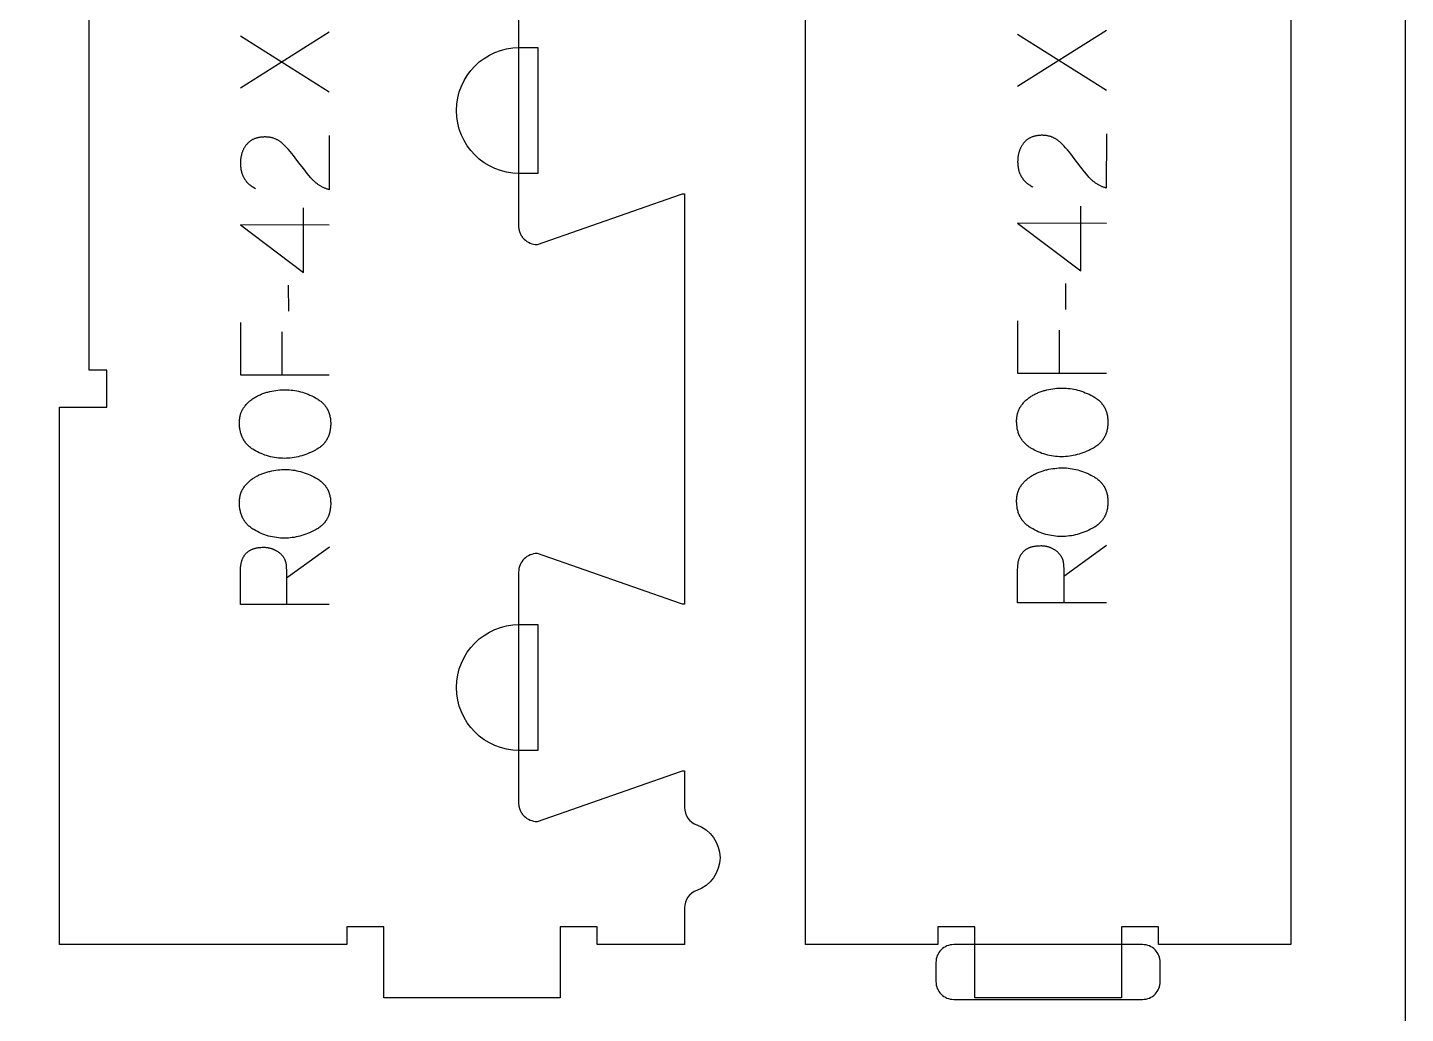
# Model space of a CAD drawing. Extents: x 0 to 4485, y 0 to 17041.
# Drawn here: x 2346.4 to 2811.7, y 12605.6 to 12938.6 of the extents above; entities that cross this region are included whole.
import ezdxf

# ---------------------------------------------------------------- set-up
doc = ezdxf.new("R2010")
doc.units = 0
for name, color, linetype in [('0_SHEET_SPRUCEPLY_2440X122', 1, 'CONTINUOUS'), ('1_ANYTOOL_1MMDEEP_LABELS_S', 2, 'CONTINUOUS'), ('4_ANYTOOL_CUTTHROUGH_OUTSI', 5, 'CONTINUOUS'), ('5_ANYTOOL_HALF_MILL_9MM_IN', 3, 'CONTINUOUS')]:
    doc.layers.add(name, color=color, linetype=linetype)

msp = doc.modelspace()

# ---------------------------------------------------------------- linework, layer by layer
at = {"layer": '0_SHEET_SPRUCEPLY_2440X122'}
msp.add_lwpolyline([(371.7, 13215.62), (371.7, 11995.62), (2811.7, 11995.62), (2811.7, 13215.62)], close=True, dxfattribs=at)
at = {"layer": '1_ANYTOOL_1MMDEEP_LABELS_S', "color": 2}
for points in [[(2448.33, 12937.08), (2418.33, 12918.14)], [(2418.33, 12935.84), (2448.33, 12916.94)], [(2710.76, 12937.64), (2680.76, 12918.7)], [(2680.76, 12936.4), (2710.76, 12917.5)], [(2448.29, 12902.15), (2448.24, 12883.85), (2447.79, 12884), (2447.56, 12884.08), (2447.34, 12884.16), (2447.12, 12884.25), (2446.91, 12884.34), (2446.69, 12884.43), (2446.48, 12884.52), (2446.27, 12884.62), (2446.06, 12884.73), (2445.85, 12884.83), (2445.65, 12884.95), (2445.45, 12885.06), (2445.25, 12885.18), (2445.06, 12885.3), (2444.86, 12885.42), (2444.67, 12885.55), (2444.48, 12885.68), (2444.3, 12885.82), (2444.11, 12885.96), (2443.93, 12886.1), (2443.75, 12886.25), (2443.58, 12886.4), (2443.4, 12886.55), (2443.23, 12886.71), (2443.06, 12886.87), (2442.89, 12887.03), (2442.73, 12887.2), (2442.57, 12887.37), (2442.41, 12887.54), (2442.09, 12887.9), (2440.88, 12889.38), (2439.69, 12890.87), (2438.53, 12892.38), (2437.4, 12893.9), (2436.84, 12894.66), (2436.27, 12895.39), (2435.69, 12896.1), (2435.11, 12896.79), (2434.52, 12897.46), (2433.91, 12898.1), (2433.3, 12898.72), (2432.69, 12899.32), (2432.53, 12899.47), (2432.37, 12899.61), (2432.21, 12899.75), (2432.05, 12899.88), (2431.88, 12900), (2431.71, 12900.13), (2431.54, 12900.24), (2431.37, 12900.36), (2431.2, 12900.46), (2431.02, 12900.57), (2430.84, 12900.67), (2430.66, 12900.76), (2430.48, 12900.85), (2430.29, 12900.94), (2430.1, 12901.02), (2429.91, 12901.09), (2429.72, 12901.16), (2429.52, 12901.23), (2429.33, 12901.29), (2429.13, 12901.35), (2428.93, 12901.4), (2428.72, 12901.45), (2428.52, 12901.5), (2428.31, 12901.53), (2428.1, 12901.57), (2427.88, 12901.6), (2427.67, 12901.62), (2427.45, 12901.65), (2427.23, 12901.66), (2427.01, 12901.67), (2426.79, 12901.68), (2426.56, 12901.68), (2426.31, 12901.68), (2426.06, 12901.67), (2425.82, 12901.66), (2425.58, 12901.64), (2425.35, 12901.62), (2425.12, 12901.59), (2424.89, 12901.56), (2424.66, 12901.52), (2424.44, 12901.48), (2424.23, 12901.43), (2424.02, 12901.38), (2423.81, 12901.33), (2423.6, 12901.26), (2423.4, 12901.2), (2423.21, 12901.13), (2423.01, 12901.05), (2422.82, 12900.97), (2422.64, 12900.88), (2422.45, 12900.79), (2422.28, 12900.69), (2422.1, 12900.59), (2421.93, 12900.49), (2421.76, 12900.38), (2421.6, 12900.26), (2421.44, 12900.14), (2421.29, 12900.01), (2421.13, 12899.88), (2420.99, 12899.75), (2420.84, 12899.61), (2420.7, 12899.46), (2420.56, 12899.31), (2420.43, 12899.15), (2420.3, 12898.99), (2420.18, 12898.83), (2420.05, 12898.67), (2419.94, 12898.5), (2419.82, 12898.33), (2419.72, 12898.16), (2419.61, 12897.98), (2419.51, 12897.81), (2419.41, 12897.63), (2419.32, 12897.44), (2419.23, 12897.26), (2419.15, 12897.07), (2419.07, 12896.88), (2418.99, 12896.69), (2418.92, 12896.49), (2418.85, 12896.29), (2418.79, 12896.09), (2418.73, 12895.89), (2418.68, 12895.68), (2418.63, 12895.47), (2418.58, 12895.26), (2418.54, 12895.05), (2418.5, 12894.83), (2418.46, 12894.61), (2418.43, 12894.39), (2418.4, 12894.17), (2418.38, 12893.94), (2418.36, 12893.71), (2418.35, 12893.48), (2418.34, 12893.24), (2418.33, 12892.77), (2418.33, 12892.4), (2418.35, 12892.04), (2418.37, 12891.69), (2418.41, 12891.34), (2418.45, 12891), (2418.51, 12890.67), (2418.57, 12890.34), (2418.65, 12890.02), (2418.73, 12889.71), (2418.78, 12889.55), (2418.83, 12889.4), (2418.88, 12889.25), (2418.93, 12889.1), (2418.99, 12888.95), (2419.05, 12888.8), (2419.11, 12888.66), (2419.17, 12888.51), (2419.24, 12888.37), (2419.31, 12888.23), (2419.38, 12888.09), (2419.45, 12887.96), (2419.53, 12887.82), (2419.6, 12887.69), (2419.69, 12887.56), (2419.77, 12887.43), (2419.86, 12887.3), (2419.94, 12887.17), (2420.03, 12887.05), (2420.13, 12886.92), (2420.22, 12886.8), (2420.32, 12886.68), (2420.42, 12886.56), (2420.53, 12886.44), (2420.63, 12886.33), (2420.74, 12886.22), (2420.85, 12886.1), (2420.96, 12885.99), (2421.08, 12885.88), (2421.2, 12885.78), (2421.32, 12885.67), (2421.44, 12885.57), (2421.7, 12885.36), (2421.96, 12885.17), (2422.23, 12884.98), (2422.52, 12884.79), (2422.81, 12884.62), (2423.12, 12884.45), (2423.43, 12884.28)], [(2710.72, 12902.71), (2710.68, 12884.41), (2710.22, 12884.56), (2710, 12884.64), (2709.77, 12884.72), (2709.55, 12884.8), (2709.34, 12884.89), (2709.12, 12884.98), (2708.91, 12885.08), (2708.7, 12885.18), (2708.49, 12885.28), (2708.29, 12885.39), (2708.08, 12885.5), (2707.88, 12885.62), (2707.68, 12885.73), (2707.49, 12885.86), (2707.3, 12885.98), (2707.1, 12886.11), (2706.92, 12886.24), (2706.73, 12886.38), (2706.55, 12886.51), (2706.36, 12886.66), (2706.19, 12886.8), (2706.01, 12886.95), (2705.83, 12887.11), (2705.66, 12887.26), (2705.49, 12887.42), (2705.33, 12887.59), (2705.16, 12887.75), (2705, 12887.93), (2704.84, 12888.1), (2704.53, 12888.46), (2703.31, 12889.94), (2702.12, 12891.43), (2700.96, 12892.94), (2699.83, 12894.46), (2699.27, 12895.22), (2698.7, 12895.95), (2698.13, 12896.66), (2697.54, 12897.35), (2696.95, 12898.01), (2696.35, 12898.66), (2695.74, 12899.28), (2695.12, 12899.88), (2694.96, 12900.03), (2694.8, 12900.17), (2694.64, 12900.3), (2694.48, 12900.43), (2694.31, 12900.56), (2694.15, 12900.68), (2693.98, 12900.8), (2693.8, 12900.91), (2693.63, 12901.02), (2693.45, 12901.12), (2693.27, 12901.22), (2693.09, 12901.32), (2692.91, 12901.41), (2692.72, 12901.49), (2692.53, 12901.57), (2692.34, 12901.65), (2692.15, 12901.72), (2691.96, 12901.79), (2691.76, 12901.85), (2691.56, 12901.91), (2691.36, 12901.96), (2691.15, 12902.01), (2690.95, 12902.05), (2690.74, 12902.09), (2690.53, 12902.13), (2690.32, 12902.16), (2690.1, 12902.18), (2689.88, 12902.2), (2689.66, 12902.22), (2689.44, 12902.23), (2689.22, 12902.24), (2688.99, 12902.24), (2688.74, 12902.24), (2688.49, 12902.23), (2688.25, 12902.22), (2688.01, 12902.2), (2687.78, 12902.18), (2687.55, 12902.15), (2687.32, 12902.12), (2687.1, 12902.08), (2686.88, 12902.04), (2686.66, 12901.99), (2686.45, 12901.94), (2686.24, 12901.88), (2686.04, 12901.82), (2685.83, 12901.75), (2685.64, 12901.68), (2685.44, 12901.61), (2685.25, 12901.53), (2685.07, 12901.44), (2684.89, 12901.35), (2684.71, 12901.25), (2684.53, 12901.15), (2684.36, 12901.04), (2684.2, 12900.93), (2684.03, 12900.82), (2683.87, 12900.7), (2683.72, 12900.57), (2683.57, 12900.44), (2683.42, 12900.3), (2683.27, 12900.16), (2683.13, 12900.02), (2682.99, 12899.87), (2682.86, 12899.71), (2682.73, 12899.55), (2682.61, 12899.39), (2682.49, 12899.22), (2682.37, 12899.06), (2682.26, 12898.89), (2682.15, 12898.72), (2682.04, 12898.54), (2681.94, 12898.36), (2681.85, 12898.18), (2681.75, 12898), (2681.67, 12897.81), (2681.58, 12897.63), (2681.5, 12897.44), (2681.43, 12897.24), (2681.35, 12897.05), (2681.29, 12896.85), (2681.22, 12896.65), (2681.16, 12896.45), (2681.11, 12896.24), (2681.06, 12896.03), (2681.01, 12895.82), (2680.97, 12895.61), (2680.93, 12895.39), (2680.89, 12895.17), (2680.86, 12894.95), (2680.84, 12894.72), (2680.81, 12894.5), (2680.79, 12894.27), (2680.78, 12894.04), (2680.77, 12893.8), (2680.76, 12893.32), (2680.77, 12892.96), (2680.78, 12892.6), (2680.81, 12892.24), (2680.84, 12891.9), (2680.89, 12891.56), (2680.94, 12891.22), (2681.01, 12890.9), (2681.08, 12890.58), (2681.17, 12890.26), (2681.21, 12890.11), (2681.26, 12889.95), (2681.31, 12889.8), (2681.36, 12889.65), (2681.42, 12889.51), (2681.48, 12889.36), (2681.54, 12889.21), (2681.6, 12889.07), (2681.67, 12888.93), (2681.74, 12888.79), (2681.81, 12888.65), (2681.88, 12888.51), (2681.96, 12888.38), (2682.04, 12888.25), (2682.12, 12888.11), (2682.2, 12887.98), (2682.29, 12887.86), (2682.38, 12887.73), (2682.47, 12887.6), (2682.56, 12887.48), (2682.66, 12887.36), (2682.75, 12887.24), (2682.85, 12887.12), (2682.96, 12887), (2683.06, 12886.89), (2683.17, 12886.77), (2683.28, 12886.66), (2683.4, 12886.55), (2683.51, 12886.44), (2683.63, 12886.33), (2683.75, 12886.23), (2683.87, 12886.12), (2684.13, 12885.92), (2684.39, 12885.72), (2684.67, 12885.53), (2684.95, 12885.35), (2685.24, 12885.17), (2685.55, 12885), (2685.86, 12884.84)], [(2439.67, 12855.95), (2439.67, 12877.72)], [(2702.1, 12856.51), (2702.1, 12878.28)], [(2448.33, 12871.94), (2418.29, 12871.98), (2439.67, 12855.95)], [(2710.76, 12872.5), (2680.72, 12872.54), (2702.1, 12856.51)], [(2434.44, 12851.67), (2434.53, 12842.88)], [(2696.88, 12852.22), (2696.96, 12843.44)], [(2418.33, 12839.02), (2418.33, 12821.37), (2448.33, 12821.37)], [(2680.76, 12839.58), (2680.76, 12821.92), (2710.76, 12821.92)], [(2432.3, 12835.85), (2432.3, 12821.37)], [(2694.73, 12836.41), (2694.73, 12821.92)], [(2448.33, 12743.75), (2418.33, 12743.75), (2418.33, 12755.11), (2418.34, 12755.6), (2418.36, 12756.08), (2418.38, 12756.31), (2418.4, 12756.53), (2418.42, 12756.76), (2418.45, 12756.98), (2418.49, 12757.19), (2418.52, 12757.41), (2418.56, 12757.62), (2418.61, 12757.82), (2418.65, 12758.02), (2418.71, 12758.22), (2418.76, 12758.41), (2418.82, 12758.6), (2418.88, 12758.78), (2418.95, 12758.96), (2419.02, 12759.14), (2419.1, 12759.31), (2419.17, 12759.48), (2419.26, 12759.65), (2419.34, 12759.81), (2419.43, 12759.97), (2419.53, 12760.12), (2419.62, 12760.27), (2419.73, 12760.42), (2419.83, 12760.56), (2419.94, 12760.7), (2420.05, 12760.83), (2420.17, 12760.96), (2420.29, 12761.09), (2420.42, 12761.21), (2420.54, 12761.33), (2420.68, 12761.45), (2420.81, 12761.56), (2420.95, 12761.66), (2421.09, 12761.77), (2421.24, 12761.87), (2421.39, 12761.96), (2421.55, 12762.05), (2421.71, 12762.14), (2421.87, 12762.22), (2422.04, 12762.3), (2422.21, 12762.38), (2422.38, 12762.45), (2422.56, 12762.52), (2422.74, 12762.58), (2422.93, 12762.64), (2423.12, 12762.7), (2423.31, 12762.75), (2423.51, 12762.8), (2423.71, 12762.85), (2423.91, 12762.89), (2424.12, 12762.92), (2424.33, 12762.96), (2424.55, 12762.99), (2424.77, 12763.01), (2425, 12763.03), (2425.22, 12763.05), (2425.69, 12763.07), (2426.17, 12763.08), (2426.35, 12763.08), (2426.52, 12763.07), (2426.7, 12763.07), (2426.87, 12763.05), (2427.05, 12763.04), (2427.22, 12763.02), (2427.39, 12763), (2427.56, 12762.97), (2427.73, 12762.94), (2427.89, 12762.91), (2428.06, 12762.87), (2428.23, 12762.83), (2428.39, 12762.79), (2428.56, 12762.74), (2428.72, 12762.69), (2428.88, 12762.64), (2429.05, 12762.58), (2429.21, 12762.52), (2429.37, 12762.45), (2429.52, 12762.39), (2429.68, 12762.32), (2429.84, 12762.24), (2430, 12762.16), (2430.15, 12762.08), (2430.3, 12762), (2430.46, 12761.91), (2430.61, 12761.82), (2430.76, 12761.72), (2430.91, 12761.62), (2431.06, 12761.52), (2431.21, 12761.41), (2431.36, 12761.3), (2431.5, 12761.19), (2431.64, 12761.08), (2431.78, 12760.96), (2431.91, 12760.84), (2432.04, 12760.72), (2432.16, 12760.59), (2432.28, 12760.47), (2432.4, 12760.34), (2432.5, 12760.21), (2432.61, 12760.07), (2432.71, 12759.94), (2432.81, 12759.8), (2432.9, 12759.66), (2432.99, 12759.51), (2433.07, 12759.37), (2433.15, 12759.22), (2433.22, 12759.07), (2433.29, 12758.92), (2433.36, 12758.76), (2433.42, 12758.6), (2433.47, 12758.44), (2433.53, 12758.28), (2433.57, 12758.12), (2433.62, 12757.95), (2433.66, 12757.78), (2433.69, 12757.61), (2433.72, 12757.43), (2433.74, 12757.26), (2433.77, 12757.08), (2433.78, 12756.89), (2433.79, 12756.71), (2433.87, 12754.79), (2433.89, 12752.75), (2433.89, 12743.8)], [(2433.89, 12752.75), (2448.37, 12763.21)], [(2710.76, 12744.31), (2680.76, 12744.31), (2680.76, 12755.67), (2680.77, 12756.16), (2680.79, 12756.63), (2680.81, 12756.86), (2680.83, 12757.09), (2680.86, 12757.32), (2680.88, 12757.54), (2680.92, 12757.75), (2680.95, 12757.96), (2680.99, 12758.17), (2681.04, 12758.38), (2681.09, 12758.58), (2681.14, 12758.77), (2681.19, 12758.97), (2681.25, 12759.15), (2681.32, 12759.34), (2681.38, 12759.52), (2681.45, 12759.7), (2681.53, 12759.87), (2681.61, 12760.04), (2681.69, 12760.21), (2681.77, 12760.37), (2681.86, 12760.52), (2681.96, 12760.68), (2682.06, 12760.83), (2682.16, 12760.97), (2682.26, 12761.12), (2682.37, 12761.25), (2682.48, 12761.39), (2682.6, 12761.52), (2682.72, 12761.65), (2682.85, 12761.77), (2682.98, 12761.89), (2683.11, 12762), (2683.24, 12762.11), (2683.38, 12762.22), (2683.53, 12762.32), (2683.67, 12762.42), (2683.83, 12762.52), (2683.98, 12762.61), (2684.14, 12762.7), (2684.3, 12762.78), (2684.47, 12762.86), (2684.64, 12762.94), (2684.81, 12763.01), (2684.99, 12763.08), (2685.17, 12763.14), (2685.36, 12763.2), (2685.55, 12763.26), (2685.74, 12763.31), (2685.94, 12763.36), (2686.14, 12763.4), (2686.35, 12763.44), (2686.55, 12763.48), (2686.77, 12763.51), (2686.98, 12763.54), (2687.2, 12763.57), (2687.43, 12763.59), (2687.65, 12763.61), (2688.12, 12763.63), (2688.6, 12763.64), (2688.78, 12763.64), (2688.96, 12763.63), (2689.13, 12763.62), (2689.3, 12763.61), (2689.48, 12763.6), (2689.65, 12763.58), (2689.82, 12763.55), (2689.99, 12763.53), (2690.16, 12763.5), (2690.33, 12763.47), (2690.49, 12763.43), (2690.66, 12763.39), (2690.82, 12763.35), (2690.99, 12763.3), (2691.15, 12763.25), (2691.32, 12763.19), (2691.48, 12763.14), (2691.64, 12763.08), (2691.8, 12763.01), (2691.96, 12762.94), (2692.11, 12762.87), (2692.27, 12762.8), (2692.43, 12762.72), (2692.58, 12762.64), (2692.74, 12762.55), (2692.89, 12762.46), (2693.04, 12762.37), (2693.19, 12762.28), (2693.34, 12762.18), (2693.49, 12762.08), (2693.64, 12761.97), (2693.79, 12761.86), (2693.94, 12761.75), (2694.08, 12761.63), (2694.21, 12761.52), (2694.34, 12761.4), (2694.47, 12761.27), (2694.59, 12761.15), (2694.71, 12761.02), (2694.83, 12760.89), (2694.94, 12760.76), (2695.04, 12760.63), (2695.14, 12760.49), (2695.24, 12760.35), (2695.33, 12760.21), (2695.42, 12760.07), (2695.5, 12759.92), (2695.58, 12759.78), (2695.65, 12759.63), (2695.72, 12759.47), (2695.79, 12759.32), (2695.85, 12759.16), (2695.91, 12759), (2695.96, 12758.84), (2696.01, 12758.67), (2696.05, 12758.51), (2696.09, 12758.34), (2696.12, 12758.16), (2696.15, 12757.99), (2696.18, 12757.81), (2696.2, 12757.63), (2696.21, 12757.45), (2696.23, 12757.27), (2696.3, 12755.35), (2696.32, 12753.31), (2696.32, 12744.35)], [(2696.32, 12753.31), (2710.8, 12763.77)]]:
    msp.add_lwpolyline(points, dxfattribs=at)
for points in [[(2417.99, 12805.17), (2417.99, 12805.54), (2418.01, 12805.9), (2418.04, 12806.26), (2418.08, 12806.61), (2418.1, 12806.78), (2418.13, 12806.95), (2418.16, 12807.12), (2418.19, 12807.29), (2418.23, 12807.46), (2418.27, 12807.62), (2418.31, 12807.78), (2418.36, 12807.94), (2418.4, 12808.1), (2418.45, 12808.26), (2418.51, 12808.41), (2418.56, 12808.57), (2418.62, 12808.72), (2418.69, 12808.87), (2418.75, 12809.02), (2418.82, 12809.16), (2418.89, 12809.31), (2418.96, 12809.45), (2419.04, 12809.59), (2419.12, 12809.73), (2419.2, 12809.87), (2419.29, 12810), (2419.37, 12810.14), (2419.47, 12810.27), (2419.65, 12810.53), (2419.85, 12810.78), (2420.05, 12811.03), (2420.25, 12811.27), (2420.47, 12811.51), (2420.69, 12811.74), (2420.91, 12811.96), (2421.14, 12812.18), (2421.38, 12812.39), (2421.62, 12812.6), (2421.87, 12812.8), (2422.13, 12813), (2422.39, 12813.18), (2422.66, 12813.37), (2422.93, 12813.55), (2423.22, 12813.72), (2423.5, 12813.88), (2423.79, 12814.04), (2424.08, 12814.2), (2424.38, 12814.35), (2424.68, 12814.49), (2424.99, 12814.63), (2425.29, 12814.76), (2425.6, 12814.89), (2425.92, 12815.01), (2426.24, 12815.12), (2426.56, 12815.23), (2426.89, 12815.33), (2427.22, 12815.43), (2427.55, 12815.52), (2427.89, 12815.61), (2428.23, 12815.69), (2428.91, 12815.83), (2429.59, 12815.96), (2430.26, 12816.07), (2430.92, 12816.16), (2431.57, 12816.22), (2432.22, 12816.27), (2432.87, 12816.3), (2433.5, 12816.31), (2434.14, 12816.3), (2434.78, 12816.27), (2435.41, 12816.21), (2436.05, 12816.14), (2436.69, 12816.04), (2437.33, 12815.92), (2437.96, 12815.78), (2438.6, 12815.62), (2439.24, 12815.44), (2439.88, 12815.23), (2440.51, 12815), (2441.15, 12814.76), (2441.79, 12814.49), (2442.43, 12814.19), (2443.06, 12813.88), (2443.7, 12813.55), (2444.02, 12813.37), (2444.32, 12813.19), (2444.61, 12813), (2444.9, 12812.81), (2445.17, 12812.6), (2445.43, 12812.4), (2445.69, 12812.18), (2445.93, 12811.96), (2446.05, 12811.85), (2446.17, 12811.74), (2446.28, 12811.62), (2446.39, 12811.51), (2446.5, 12811.39), (2446.6, 12811.27), (2446.71, 12811.15), (2446.81, 12811.02), (2446.91, 12810.9), (2447, 12810.77), (2447.1, 12810.65), (2447.19, 12810.52), (2447.28, 12810.39), (2447.36, 12810.25), (2447.45, 12810.12), (2447.53, 12809.98), (2447.6, 12809.85), (2447.68, 12809.71), (2447.75, 12809.57), (2447.83, 12809.43), (2447.89, 12809.28), (2447.96, 12809.14), (2448.02, 12808.99), (2448.08, 12808.84), (2448.14, 12808.69), (2448.2, 12808.54), (2448.25, 12808.39), (2448.3, 12808.24), (2448.4, 12807.92), (2448.48, 12807.6), (2448.56, 12807.28), (2448.62, 12806.95), (2448.68, 12806.61), (2448.72, 12806.26), (2448.76, 12805.91), (2448.78, 12805.56), (2448.8, 12805.19), (2448.8, 12804.82), (2448.8, 12804.44), (2448.78, 12804.07), (2448.76, 12803.7), (2448.72, 12803.34), (2448.67, 12802.98), (2448.62, 12802.63), (2448.55, 12802.29), (2448.48, 12801.95), (2448.39, 12801.62), (2448.29, 12801.3), (2448.24, 12801.14), (2448.19, 12800.98), (2448.13, 12800.83), (2448.07, 12800.68), (2448.01, 12800.52), (2447.95, 12800.37), (2447.88, 12800.22), (2447.81, 12800.08), (2447.74, 12799.93), (2447.66, 12799.79), (2447.58, 12799.65), (2447.5, 12799.51), (2447.42, 12799.37), (2447.34, 12799.23), (2447.25, 12799.09), (2447.16, 12798.96), (2447.07, 12798.83), (2446.97, 12798.7), (2446.88, 12798.57), (2446.78, 12798.44), (2446.67, 12798.32), (2446.57, 12798.19), (2446.46, 12798.07), (2446.35, 12797.95), (2446.24, 12797.83), (2446.12, 12797.71), (2446, 12797.6), (2445.88, 12797.48), (2445.76, 12797.37), (2445.64, 12797.26), (2445.38, 12797.05), (2445.11, 12796.84), (2444.83, 12796.63), (2444.54, 12796.44), (2444.24, 12796.25), (2443.93, 12796.07), (2443.62, 12795.89), (2442.97, 12795.55), (2442.32, 12795.24), (2441.67, 12794.95), (2441.02, 12794.68), (2440.37, 12794.43), (2439.72, 12794.2), (2439.07, 12794), (2438.42, 12793.82), (2437.77, 12793.65), (2437.12, 12793.51), (2436.47, 12793.39), (2435.81, 12793.3), (2435.16, 12793.22), (2434.51, 12793.17), (2433.85, 12793.14), (2433.2, 12793.12), (2432.51, 12793.14), (2431.82, 12793.17), (2431.14, 12793.23), (2430.46, 12793.31), (2429.79, 12793.41), (2429.13, 12793.53), (2428.47, 12793.68), (2427.82, 12793.85), (2427.17, 12794.04), (2426.53, 12794.25), (2425.9, 12794.49), (2425.27, 12794.75), (2424.64, 12795.03), (2424.03, 12795.34), (2423.41, 12795.67), (2422.81, 12796.02), (2422.51, 12796.2), (2422.22, 12796.39), (2421.95, 12796.59), (2421.68, 12796.79), (2421.42, 12797), (2421.17, 12797.22), (2420.93, 12797.44), (2420.7, 12797.67), (2420.59, 12797.79), (2420.48, 12797.91), (2420.37, 12798.03), (2420.27, 12798.15), (2420.16, 12798.28), (2420.06, 12798.4), (2419.97, 12798.53), (2419.87, 12798.66), (2419.78, 12798.79), (2419.69, 12798.92), (2419.6, 12799.06), (2419.51, 12799.19), (2419.43, 12799.33), (2419.35, 12799.47), (2419.27, 12799.61), (2419.19, 12799.75), (2419.12, 12799.9), (2419.05, 12800.04), (2418.91, 12800.34), (2418.78, 12800.64), (2418.67, 12800.95), (2418.56, 12801.26), (2418.46, 12801.59), (2418.37, 12801.91), (2418.29, 12802.25), (2418.22, 12802.59), (2418.16, 12802.94), (2418.1, 12803.29), (2418.06, 12803.66), (2418.03, 12804.02), (2418.01, 12804.4), (2417.99, 12804.78)], [(2680.42, 12805.72), (2680.42, 12806.1), (2680.44, 12806.46), (2680.47, 12806.82), (2680.51, 12807.17), (2680.54, 12807.34), (2680.56, 12807.51), (2680.59, 12807.68), (2680.63, 12807.85), (2680.66, 12808.01), (2680.7, 12808.18), (2680.74, 12808.34), (2680.79, 12808.5), (2680.84, 12808.66), (2680.89, 12808.81), (2680.94, 12808.97), (2681, 12809.12), (2681.06, 12809.27), (2681.12, 12809.42), (2681.18, 12809.57), (2681.25, 12809.72), (2681.32, 12809.86), (2681.39, 12810.01), (2681.47, 12810.15), (2681.55, 12810.29), (2681.63, 12810.42), (2681.72, 12810.56), (2681.81, 12810.69), (2681.9, 12810.82), (2682.09, 12811.08), (2682.28, 12811.34), (2682.48, 12811.59), (2682.69, 12811.83), (2682.9, 12812.06), (2683.12, 12812.29), (2683.34, 12812.52), (2683.57, 12812.74), (2683.81, 12812.95), (2684.06, 12813.16), (2684.31, 12813.36), (2684.56, 12813.55), (2684.82, 12813.74), (2685.09, 12813.93), (2685.37, 12814.1), (2685.65, 12814.27), (2685.93, 12814.44), (2686.22, 12814.6), (2686.52, 12814.76), (2686.81, 12814.9), (2687.11, 12815.05), (2687.42, 12815.18), (2687.73, 12815.32), (2688.04, 12815.44), (2688.35, 12815.56), (2688.67, 12815.68), (2688.99, 12815.79), (2689.32, 12815.89), (2689.65, 12815.99), (2689.98, 12816.08), (2690.32, 12816.17), (2690.66, 12816.25), (2691.34, 12816.39), (2692.02, 12816.52), (2692.69, 12816.62), (2693.35, 12816.71), (2694.01, 12816.78), (2694.66, 12816.83), (2695.3, 12816.86), (2695.93, 12816.87), (2696.57, 12816.86), (2697.21, 12816.82), (2697.85, 12816.77), (2698.48, 12816.69), (2699.12, 12816.6), (2699.76, 12816.48), (2700.4, 12816.34), (2701.03, 12816.18), (2701.67, 12815.99), (2702.31, 12815.79), (2702.95, 12815.56), (2703.58, 12815.31), (2704.22, 12815.04), (2704.86, 12814.75), (2705.5, 12814.44), (2706.13, 12814.1), (2706.45, 12813.93), (2706.75, 12813.75), (2707.04, 12813.56), (2707.33, 12813.36), (2707.6, 12813.16), (2707.87, 12812.95), (2708.12, 12812.74), (2708.36, 12812.52), (2708.48, 12812.41), (2708.6, 12812.3), (2708.71, 12812.18), (2708.82, 12812.06), (2708.93, 12811.95), (2709.04, 12811.83), (2709.14, 12811.7), (2709.24, 12811.58), (2709.34, 12811.46), (2709.44, 12811.33), (2709.53, 12811.2), (2709.62, 12811.07), (2709.71, 12810.94), (2709.79, 12810.81), (2709.88, 12810.68), (2709.96, 12810.54), (2710.04, 12810.4), (2710.11, 12810.26), (2710.19, 12810.12), (2710.26, 12809.98), (2710.33, 12809.84), (2710.39, 12809.69), (2710.45, 12809.55), (2710.52, 12809.4), (2710.57, 12809.25), (2710.63, 12809.1), (2710.68, 12808.95), (2710.74, 12808.79), (2710.83, 12808.48), (2710.91, 12808.16), (2710.99, 12807.84), (2711.05, 12807.5), (2711.11, 12807.17), (2711.15, 12806.82), (2711.19, 12806.47), (2711.21, 12806.11), (2711.23, 12805.75), (2711.23, 12805.38), (2711.23, 12805), (2711.21, 12804.62), (2711.19, 12804.25), (2711.15, 12803.89), (2711.11, 12803.54), (2711.05, 12803.19), (2710.98, 12802.84), (2710.91, 12802.51), (2710.82, 12802.18), (2710.73, 12801.86), (2710.67, 12801.7), (2710.62, 12801.54), (2710.56, 12801.39), (2710.5, 12801.23), (2710.44, 12801.08), (2710.38, 12800.93), (2710.31, 12800.78), (2710.24, 12800.63), (2710.17, 12800.49), (2710.09, 12800.34), (2710.02, 12800.2), (2709.94, 12800.06), (2709.85, 12799.92), (2709.77, 12799.79), (2709.68, 12799.65), (2709.59, 12799.52), (2709.5, 12799.38), (2709.4, 12799.25), (2709.31, 12799.13), (2709.21, 12799), (2709.1, 12798.87), (2709, 12798.75), (2708.89, 12798.63), (2708.78, 12798.51), (2708.67, 12798.39), (2708.55, 12798.27), (2708.44, 12798.15), (2708.32, 12798.04), (2708.19, 12797.93), (2708.07, 12797.82), (2707.81, 12797.6), (2707.54, 12797.39), (2707.26, 12797.19), (2706.97, 12796.99), (2706.68, 12796.8), (2706.37, 12796.62), (2706.05, 12796.45), (2705.4, 12796.11), (2704.75, 12795.8), (2704.1, 12795.51), (2703.45, 12795.24), (2702.8, 12794.99), (2702.15, 12794.76), (2701.5, 12794.56), (2700.85, 12794.37), (2700.2, 12794.21), (2699.55, 12794.07), (2698.9, 12793.95), (2698.24, 12793.85), (2697.59, 12793.78), (2696.94, 12793.72), (2696.29, 12793.69), (2695.63, 12793.68), (2694.94, 12793.69), (2694.25, 12793.73), (2693.57, 12793.78), (2692.89, 12793.86), (2692.22, 12793.96), (2691.56, 12794.09), (2690.9, 12794.24), (2690.25, 12794.4), (2689.6, 12794.6), (2688.96, 12794.81), (2688.33, 12795.05), (2687.7, 12795.31), (2687.07, 12795.59), (2686.46, 12795.9), (2685.85, 12796.22), (2685.24, 12796.57), (2684.94, 12796.76), (2684.66, 12796.95), (2684.38, 12797.15), (2684.11, 12797.35), (2683.85, 12797.56), (2683.6, 12797.78), (2683.36, 12798), (2683.13, 12798.23), (2683.02, 12798.35), (2682.91, 12798.47), (2682.8, 12798.59), (2682.7, 12798.71), (2682.6, 12798.84), (2682.5, 12798.96), (2682.4, 12799.09), (2682.3, 12799.22), (2682.21, 12799.35), (2682.12, 12799.48), (2682.03, 12799.61), (2681.94, 12799.75), (2681.86, 12799.89), (2681.78, 12800.03), (2681.7, 12800.17), (2681.62, 12800.31), (2681.55, 12800.45), (2681.48, 12800.6), (2681.34, 12800.89), (2681.21, 12801.2), (2681.1, 12801.5), (2680.99, 12801.82), (2680.89, 12802.14), (2680.8, 12802.47), (2680.72, 12802.81), (2680.65, 12803.15), (2680.59, 12803.5), (2680.54, 12803.85), (2680.49, 12804.21), (2680.46, 12804.58), (2680.44, 12804.96), (2680.42, 12805.34)], [(2417.99, 12778.21), (2417.99, 12778.58), (2418.01, 12778.95), (2418.04, 12779.3), (2418.08, 12779.65), (2418.1, 12779.83), (2418.13, 12780), (2418.16, 12780.17), (2418.19, 12780.33), (2418.23, 12780.5), (2418.27, 12780.66), (2418.31, 12780.83), (2418.36, 12780.99), (2418.4, 12781.14), (2418.45, 12781.3), (2418.51, 12781.46), (2418.56, 12781.61), (2418.62, 12781.76), (2418.69, 12781.91), (2418.75, 12782.06), (2418.82, 12782.2), (2418.89, 12782.35), (2418.96, 12782.49), (2419.04, 12782.63), (2419.12, 12782.77), (2419.2, 12782.91), (2419.29, 12783.04), (2419.37, 12783.18), (2419.47, 12783.31), (2419.65, 12783.57), (2419.85, 12783.82), (2420.05, 12784.07), (2420.25, 12784.31), (2420.47, 12784.55), (2420.69, 12784.78), (2420.91, 12785), (2421.14, 12785.22), (2421.38, 12785.44), (2421.62, 12785.64), (2421.87, 12785.84), (2422.13, 12786.04), (2422.39, 12786.23), (2422.66, 12786.41), (2422.93, 12786.59), (2423.22, 12786.76), (2423.5, 12786.93), (2423.79, 12787.09), (2424.08, 12787.24), (2424.38, 12787.39), (2424.68, 12787.53), (2424.99, 12787.67), (2425.29, 12787.8), (2425.6, 12787.93), (2425.92, 12788.05), (2426.24, 12788.16), (2426.56, 12788.27), (2426.89, 12788.38), (2427.22, 12788.47), (2427.55, 12788.57), (2427.89, 12788.65), (2428.23, 12788.73), (2428.91, 12788.88), (2429.59, 12789), (2430.26, 12789.11), (2430.92, 12789.2), (2431.57, 12789.27), (2432.22, 12789.31), (2432.87, 12789.34), (2433.5, 12789.35), (2434.14, 12789.34), (2434.78, 12789.31), (2435.41, 12789.26), (2436.05, 12789.18), (2436.69, 12789.08), (2437.33, 12788.96), (2437.96, 12788.82), (2438.6, 12788.66), (2439.24, 12788.48), (2439.88, 12788.27), (2440.51, 12788.05), (2441.15, 12787.8), (2441.79, 12787.53), (2442.43, 12787.24), (2443.06, 12786.92), (2443.7, 12786.59), (2444.02, 12786.41), (2444.32, 12786.23), (2444.61, 12786.04), (2444.9, 12785.85), (2445.17, 12785.65), (2445.43, 12785.44), (2445.69, 12785.23), (2445.93, 12785.01), (2446.05, 12784.9), (2446.17, 12784.78), (2446.28, 12784.67), (2446.39, 12784.55), (2446.5, 12784.43), (2446.6, 12784.31), (2446.71, 12784.19), (2446.81, 12784.07), (2446.91, 12783.94), (2447, 12783.82), (2447.1, 12783.69), (2447.19, 12783.56), (2447.28, 12783.43), (2447.36, 12783.3), (2447.45, 12783.16), (2447.53, 12783.03), (2447.6, 12782.89), (2447.68, 12782.75), (2447.75, 12782.61), (2447.83, 12782.47), (2447.89, 12782.33), (2447.96, 12782.18), (2448.02, 12782.03), (2448.08, 12781.89), (2448.14, 12781.74), (2448.2, 12781.59), (2448.25, 12781.43), (2448.3, 12781.28), (2448.4, 12780.97), (2448.48, 12780.65), (2448.56, 12780.32), (2448.62, 12779.99), (2448.68, 12779.65), (2448.72, 12779.31), (2448.76, 12778.96), (2448.78, 12778.6), (2448.8, 12778.24), (2448.8, 12777.87), (2448.8, 12777.49), (2448.78, 12777.11), (2448.76, 12776.74), (2448.72, 12776.38), (2448.67, 12776.02), (2448.62, 12775.67), (2448.55, 12775.33), (2448.48, 12774.99), (2448.39, 12774.67), (2448.29, 12774.34), (2448.24, 12774.18), (2448.19, 12774.03), (2448.13, 12773.87), (2448.07, 12773.72), (2448.01, 12773.57), (2447.95, 12773.42), (2447.88, 12773.27), (2447.81, 12773.12), (2447.74, 12772.97), (2447.66, 12772.83), (2447.58, 12772.69), (2447.5, 12772.55), (2447.42, 12772.41), (2447.34, 12772.27), (2447.25, 12772.14), (2447.16, 12772), (2447.07, 12771.87), (2446.97, 12771.74), (2446.88, 12771.61), (2446.78, 12771.48), (2446.67, 12771.36), (2446.57, 12771.23), (2446.46, 12771.11), (2446.35, 12770.99), (2446.24, 12770.87), (2446.12, 12770.76), (2446, 12770.64), (2445.88, 12770.53), (2445.76, 12770.41), (2445.64, 12770.3), (2445.38, 12770.09), (2445.11, 12769.88), (2444.83, 12769.68), (2444.54, 12769.48), (2444.24, 12769.29), (2443.93, 12769.11), (2443.62, 12768.93), (2442.97, 12768.6), (2442.32, 12768.28), (2441.67, 12767.99), (2441.02, 12767.72), (2440.37, 12767.47), (2439.72, 12767.25), (2439.07, 12767.04), (2438.42, 12766.86), (2437.77, 12766.7), (2437.12, 12766.56), (2436.47, 12766.44), (2435.81, 12766.34), (2435.16, 12766.26), (2434.51, 12766.21), (2433.85, 12766.18), (2433.2, 12766.17), (2432.51, 12766.18), (2431.82, 12766.21), (2431.14, 12766.27), (2430.46, 12766.35), (2429.79, 12766.45), (2429.13, 12766.57), (2428.47, 12766.72), (2427.82, 12766.89), (2427.17, 12767.08), (2426.53, 12767.3), (2425.9, 12767.53), (2425.27, 12767.79), (2424.64, 12768.08), (2424.03, 12768.38), (2423.41, 12768.71), (2422.81, 12769.06), (2422.51, 12769.24), (2422.22, 12769.44), (2421.95, 12769.63), (2421.68, 12769.84), (2421.42, 12770.05), (2421.17, 12770.26), (2420.93, 12770.49), (2420.7, 12770.72), (2420.59, 12770.83), (2420.48, 12770.95), (2420.37, 12771.07), (2420.27, 12771.2), (2420.16, 12771.32), (2420.06, 12771.45), (2419.97, 12771.57), (2419.87, 12771.7), (2419.78, 12771.83), (2419.69, 12771.97), (2419.6, 12772.1), (2419.51, 12772.24), (2419.43, 12772.37), (2419.35, 12772.51), (2419.27, 12772.65), (2419.19, 12772.79), (2419.12, 12772.94), (2419.05, 12773.08), (2418.91, 12773.38), (2418.78, 12773.68), (2418.67, 12773.99), (2418.56, 12774.31), (2418.46, 12774.63), (2418.37, 12774.96), (2418.29, 12775.29), (2418.22, 12775.63), (2418.16, 12775.98), (2418.1, 12776.34), (2418.06, 12776.7), (2418.03, 12777.07), (2418.01, 12777.44), (2417.99, 12777.82)], [(2680.42, 12778.77), (2680.42, 12779.14), (2680.44, 12779.5), (2680.47, 12779.86), (2680.51, 12780.21), (2680.54, 12780.38), (2680.56, 12780.55), (2680.59, 12780.72), (2680.63, 12780.89), (2680.66, 12781.06), (2680.7, 12781.22), (2680.74, 12781.38), (2680.79, 12781.54), (2680.84, 12781.7), (2680.89, 12781.86), (2680.94, 12782.01), (2681, 12782.17), (2681.06, 12782.32), (2681.12, 12782.47), (2681.18, 12782.61), (2681.25, 12782.76), (2681.32, 12782.91), (2681.39, 12783.05), (2681.47, 12783.19), (2681.55, 12783.33), (2681.63, 12783.47), (2681.72, 12783.6), (2681.81, 12783.74), (2681.9, 12783.87), (2682.09, 12784.13), (2682.28, 12784.38), (2682.48, 12784.63), (2682.69, 12784.87), (2682.9, 12785.11), (2683.12, 12785.34), (2683.34, 12785.56), (2683.57, 12785.78), (2683.81, 12785.99), (2684.06, 12786.2), (2684.31, 12786.4), (2684.56, 12786.6), (2684.82, 12786.78), (2685.09, 12786.97), (2685.37, 12787.15), (2685.65, 12787.32), (2685.93, 12787.48), (2686.22, 12787.64), (2686.52, 12787.8), (2686.81, 12787.95), (2687.11, 12788.09), (2687.42, 12788.23), (2687.73, 12788.36), (2688.04, 12788.49), (2688.35, 12788.61), (2688.67, 12788.72), (2688.99, 12788.83), (2689.32, 12788.93), (2689.65, 12789.03), (2689.98, 12789.12), (2690.32, 12789.21), (2690.66, 12789.29), (2691.34, 12789.43), (2692.02, 12789.56), (2692.69, 12789.67), (2693.35, 12789.75), (2694.01, 12789.82), (2694.66, 12789.87), (2695.3, 12789.9), (2695.93, 12789.91), (2696.57, 12789.9), (2697.21, 12789.87), (2697.85, 12789.81), (2698.48, 12789.74), (2699.12, 12789.64), (2699.76, 12789.52), (2700.4, 12789.38), (2701.03, 12789.22), (2701.67, 12789.04), (2702.31, 12788.83), (2702.95, 12788.6), (2703.58, 12788.36), (2704.22, 12788.09), (2704.86, 12787.79), (2705.5, 12787.48), (2706.13, 12787.15), (2706.45, 12786.97), (2706.75, 12786.79), (2707.04, 12786.6), (2707.33, 12786.4), (2707.6, 12786.2), (2707.87, 12786), (2708.12, 12785.78), (2708.36, 12785.56), (2708.48, 12785.45), (2708.6, 12785.34), (2708.71, 12785.22), (2708.82, 12785.11), (2708.93, 12784.99), (2709.04, 12784.87), (2709.14, 12784.75), (2709.24, 12784.62), (2709.34, 12784.5), (2709.44, 12784.37), (2709.53, 12784.25), (2709.62, 12784.12), (2709.71, 12783.99), (2709.79, 12783.85), (2709.88, 12783.72), (2709.96, 12783.58), (2710.04, 12783.45), (2710.11, 12783.31), (2710.19, 12783.17), (2710.26, 12783.03), (2710.33, 12782.88), (2710.39, 12782.74), (2710.45, 12782.59), (2710.52, 12782.44), (2710.57, 12782.29), (2710.63, 12782.14), (2710.68, 12781.99), (2710.74, 12781.84), (2710.83, 12781.52), (2710.91, 12781.2), (2710.99, 12780.88), (2711.05, 12780.55), (2711.11, 12780.21), (2711.15, 12779.86), (2711.19, 12779.51), (2711.21, 12779.16), (2711.23, 12778.79), (2711.23, 12778.42), (2711.23, 12778.04), (2711.21, 12777.67), (2711.19, 12777.3), (2711.15, 12776.93), (2711.11, 12776.58), (2711.05, 12776.23), (2710.98, 12775.89), (2710.91, 12775.55), (2710.82, 12775.22), (2710.73, 12774.9), (2710.67, 12774.74), (2710.62, 12774.58), (2710.56, 12774.43), (2710.5, 12774.28), (2710.44, 12774.12), (2710.38, 12773.97), (2710.31, 12773.82), (2710.24, 12773.68), (2710.17, 12773.53), (2710.09, 12773.39), (2710.02, 12773.25), (2709.94, 12773.1), (2709.85, 12772.97), (2709.77, 12772.83), (2709.68, 12772.69), (2709.59, 12772.56), (2709.5, 12772.43), (2709.4, 12772.3), (2709.31, 12772.17), (2709.21, 12772.04), (2709.1, 12771.92), (2709, 12771.79), (2708.89, 12771.67), (2708.78, 12771.55), (2708.67, 12771.43), (2708.55, 12771.31), (2708.44, 12771.2), (2708.32, 12771.08), (2708.19, 12770.97), (2708.07, 12770.86), (2707.81, 12770.65), (2707.54, 12770.44), (2707.26, 12770.23), (2706.97, 12770.04), (2706.68, 12769.85), (2706.37, 12769.66), (2706.05, 12769.49), (2705.4, 12769.15), (2704.75, 12768.84), (2704.1, 12768.55), (2703.45, 12768.28), (2702.8, 12768.03), (2702.15, 12767.8), (2701.5, 12767.6), (2700.85, 12767.42), (2700.2, 12767.25), (2699.55, 12767.11), (2698.9, 12766.99), (2698.24, 12766.9), (2697.59, 12766.82), (2696.94, 12766.77), (2696.29, 12766.74), (2695.63, 12766.72), (2694.94, 12766.74), (2694.25, 12766.77), (2693.57, 12766.83), (2692.89, 12766.91), (2692.22, 12767.01), (2691.56, 12767.13), (2690.9, 12767.28), (2690.25, 12767.45), (2689.6, 12767.64), (2688.96, 12767.85), (2688.33, 12768.09), (2687.7, 12768.35), (2687.07, 12768.63), (2686.46, 12768.94), (2685.85, 12769.27), (2685.24, 12769.62), (2684.94, 12769.8), (2684.66, 12769.99), (2684.38, 12770.19), (2684.11, 12770.39), (2683.85, 12770.6), (2683.6, 12770.82), (2683.36, 12771.04), (2683.13, 12771.27), (2683.02, 12771.39), (2682.91, 12771.51), (2682.8, 12771.63), (2682.7, 12771.75), (2682.6, 12771.88), (2682.5, 12772), (2682.4, 12772.13), (2682.3, 12772.26), (2682.21, 12772.39), (2682.12, 12772.52), (2682.03, 12772.66), (2681.94, 12772.79), (2681.86, 12772.93), (2681.78, 12773.07), (2681.7, 12773.21), (2681.62, 12773.35), (2681.55, 12773.5), (2681.48, 12773.64), (2681.34, 12773.94), (2681.21, 12774.24), (2681.1, 12774.55), (2680.99, 12774.86), (2680.89, 12775.19), (2680.8, 12775.51), (2680.72, 12775.85), (2680.65, 12776.19), (2680.59, 12776.54), (2680.54, 12776.89), (2680.49, 12777.26), (2680.46, 12777.62), (2680.44, 12778), (2680.42, 12778.38)]]:
    msp.add_lwpolyline(points, close=True, dxfattribs=at)
at = {"layer": '4_ANYTOOL_CUTTHROUGH_OUTSI', "color": 5}
msp.add_lwpolyline([(2609.08, 13192.37), (2653.8, 13192.37), (2653.8, 13186.37), (2666.3, 13186.37), (2666.3, 13210.37), (2715.8, 13210.37), (2715.8, 13186.37), (2728.3, 13186.37), (2728.3, 13192.37), (2773.03, 13192.37), (2773.03, 12628.87), (2728.3, 12628.87), (2728.3, 12634.87), (2715.8, 12634.87), (2715.8, 12610.87), (2666.3, 12610.87), (2666.3, 12634.87), (2653.8, 12634.87), (2653.8, 12628.87), (2609.08, 12628.87)], close=True, dxfattribs=at)
msp.add_lwpolyline([(2512.25, 12949.62), (2512.25, 12871.62), (2512.25, 12871.47), (2512.26, 12871.32), (2512.27, 12871.17), (2512.28, 12871.02), (2512.3, 12870.86), (2512.32, 12870.71), (2512.34, 12870.56), (2512.37, 12870.41), (2512.4, 12870.26), (2512.44, 12870.11), (2512.48, 12869.96), (2512.52, 12869.81), (2512.57, 12869.66), (2512.62, 12869.52), (2512.67, 12869.37), (2512.73, 12869.23), (2512.79, 12869.08), (2512.85, 12868.94), (2512.92, 12868.8), (2512.99, 12868.66), (2513.07, 12868.53), (2513.15, 12868.4), (2513.23, 12868.26), (2513.31, 12868.14), (2513.4, 12868.01), (2513.49, 12867.88), (2513.58, 12867.76), (2513.68, 12867.64), (2513.77, 12867.53), (2513.87, 12867.42), (2513.98, 12867.31), (2514.08, 12867.2, 0.198912), (2518.5, 12865.37), (2518.54, 12865.37), (2518.58, 12865.38), (2566.86, 12882.28), (2566.86, 12882.28, -0.061485), (2568.25, 12882.51), (2568.25, 12743.82, -0.061485), (2566.86, 12744.06), (2518.58, 12760.95), (2518.54, 12760.97), (2518.5, 12760.97), (2518.5, 12760.97, 0.414214), (2512.25, 12754.72), (2512.25, 12676.72), (2512.25, 12676.57), (2512.26, 12676.42), (2512.27, 12676.27), (2512.28, 12676.12), (2512.3, 12675.96), (2512.32, 12675.81), (2512.34, 12675.66), (2512.37, 12675.51), (2512.4, 12675.36), (2512.44, 12675.21), (2512.48, 12675.06), (2512.52, 12674.91), (2512.57, 12674.76), (2512.62, 12674.62), (2512.67, 12674.47), (2512.73, 12674.33), (2512.79, 12674.18), (2512.85, 12674.04), (2512.92, 12673.9), (2512.99, 12673.76), (2513.07, 12673.63), (2513.15, 12673.5), (2513.23, 12673.36), (2513.31, 12673.24), (2513.4, 12673.11), (2513.49, 12672.98), (2513.58, 12672.86), (2513.68, 12672.74), (2513.77, 12672.63), (2513.87, 12672.52), (2513.98, 12672.41), (2514.08, 12672.3, 0.198912), (2518.5, 12670.47), (2518.54, 12670.47), (2518.58, 12670.48), (2566.86, 12687.38), (2566.86, 12687.38, -0.061485), (2568.25, 12687.61), (2568.25, 12675.21, 0.317837), (2572.42, 12669.32, -0.707107), (2572.42, 12647.16, 0.317837), (2568.25, 12641.27), (2568.25, 12628.87), (2538.75, 12628.87), (2538.75, 12634.87), (2526.25, 12634.87), (2526.25, 12634.62), (2526.25, 12610.87), (2466.75, 12610.87), (2466.75, 12634.62), (2466.75, 12634.87), (2454.25, 12634.87), (2454.25, 12628.87), (2357.25, 12628.87), (2357.25, 12810.37), (2373.25, 12810.37), (2373.25, 12822.62), (2373.25, 12822.87), (2367.25, 12822.87), (2367.25, 12998.37)], format="xyb", dxfattribs=at)
at = {"layer": '5_ANYTOOL_HALF_MILL_9MM_IN'}
for points in [[(2512.5, 12889.37, -1), (2512.5, 12931.87), (2512.75, 12931.87), (2518.75, 12931.87), (2518.75, 12889.37), (2512.75, 12889.37), (2512.5, 12889.37)], [(2512.5, 12694.47, -1), (2512.5, 12736.97), (2512.75, 12736.97), (2518.75, 12736.97), (2518.75, 12694.47), (2512.75, 12694.47), (2512.5, 12694.47)], [(2659.18, 12628.87, 0.414214), (2653.18, 12622.87), (2653.18, 12616.37, 0.414214), (2659.18, 12610.37), (2722.93, 12610.37, 0.414214), (2728.93, 12616.37), (2728.93, 12622.87, 0.414214), (2722.93, 12628.87)]]:
    msp.add_lwpolyline(points, format="xyb", close=True, dxfattribs=at)

doc.saveas('drawing.dxf')
